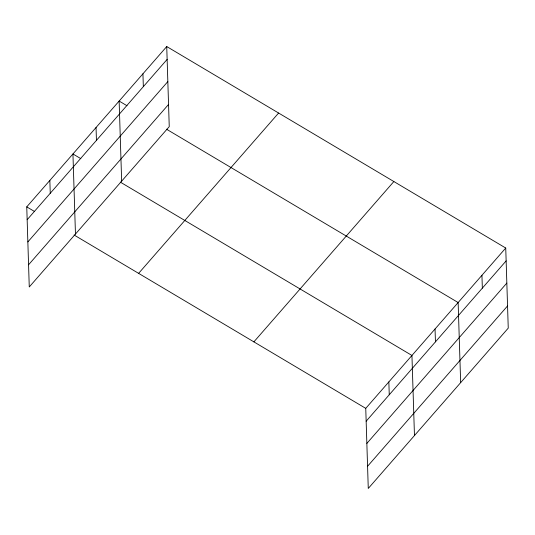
<?xml version="1.0" encoding="UTF-8"?>
<svg xmlns="http://www.w3.org/2000/svg" width="535" height="535" viewBox="0 0 535 535"><rect width="100%" height="100%" fill="white"/><g stroke="black" fill="none" stroke-linecap="round" stroke-linejoin="round"><path stroke-width="0.8" d="M166.733 46.545L169.247 126.641L29.264 286.967L26.75 206.871L166.733 46.545L505.735 248.033L508.25 328.129L368.267 488.455L365.753 408.359L505.735 248.033M27.151 219.731L167.134 59.398M27.853 241.92L167.829 81.587M28.569 264.778L168.552 104.452M138.618 273.365L278.601 113.032M253.884 341.872L393.86 181.539M366.154 421.219L506.137 260.886M366.856 443.408L506.832 283.075M367.572 466.266L507.555 305.94M127.022 105.743L119.138 101.055L121.652 181.151M166.465 129.182L458.141 302.542L460.655 382.639M80.832 158.654L72.941 153.966L75.462 234.062M120.275 182.094L411.943 355.454L414.464 435.55M26.75 206.871L34.641 211.559M74.077 235.005L365.753 408.359M481.935 275.284L482.343 288.144M435.042 328.998L435.45 341.852M388.851 381.91L389.253 394.763M142.932 73.797L143.34 86.657M96.039 127.511L96.447 140.364M49.849 180.422L50.25 193.275"/></g></svg>
